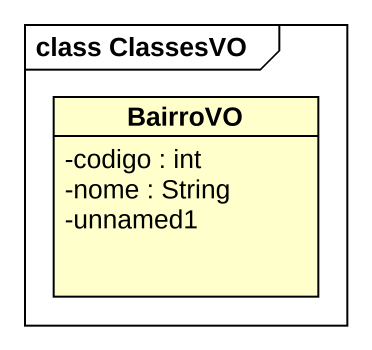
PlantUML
@startuml
mainframe class ClassesVO
hide circle
hide empty members
skinparam classAttributeIconSize 0
class BairroVO {
  -codigo : int
  -nome : String
  -unnamed1
}
@enduml
